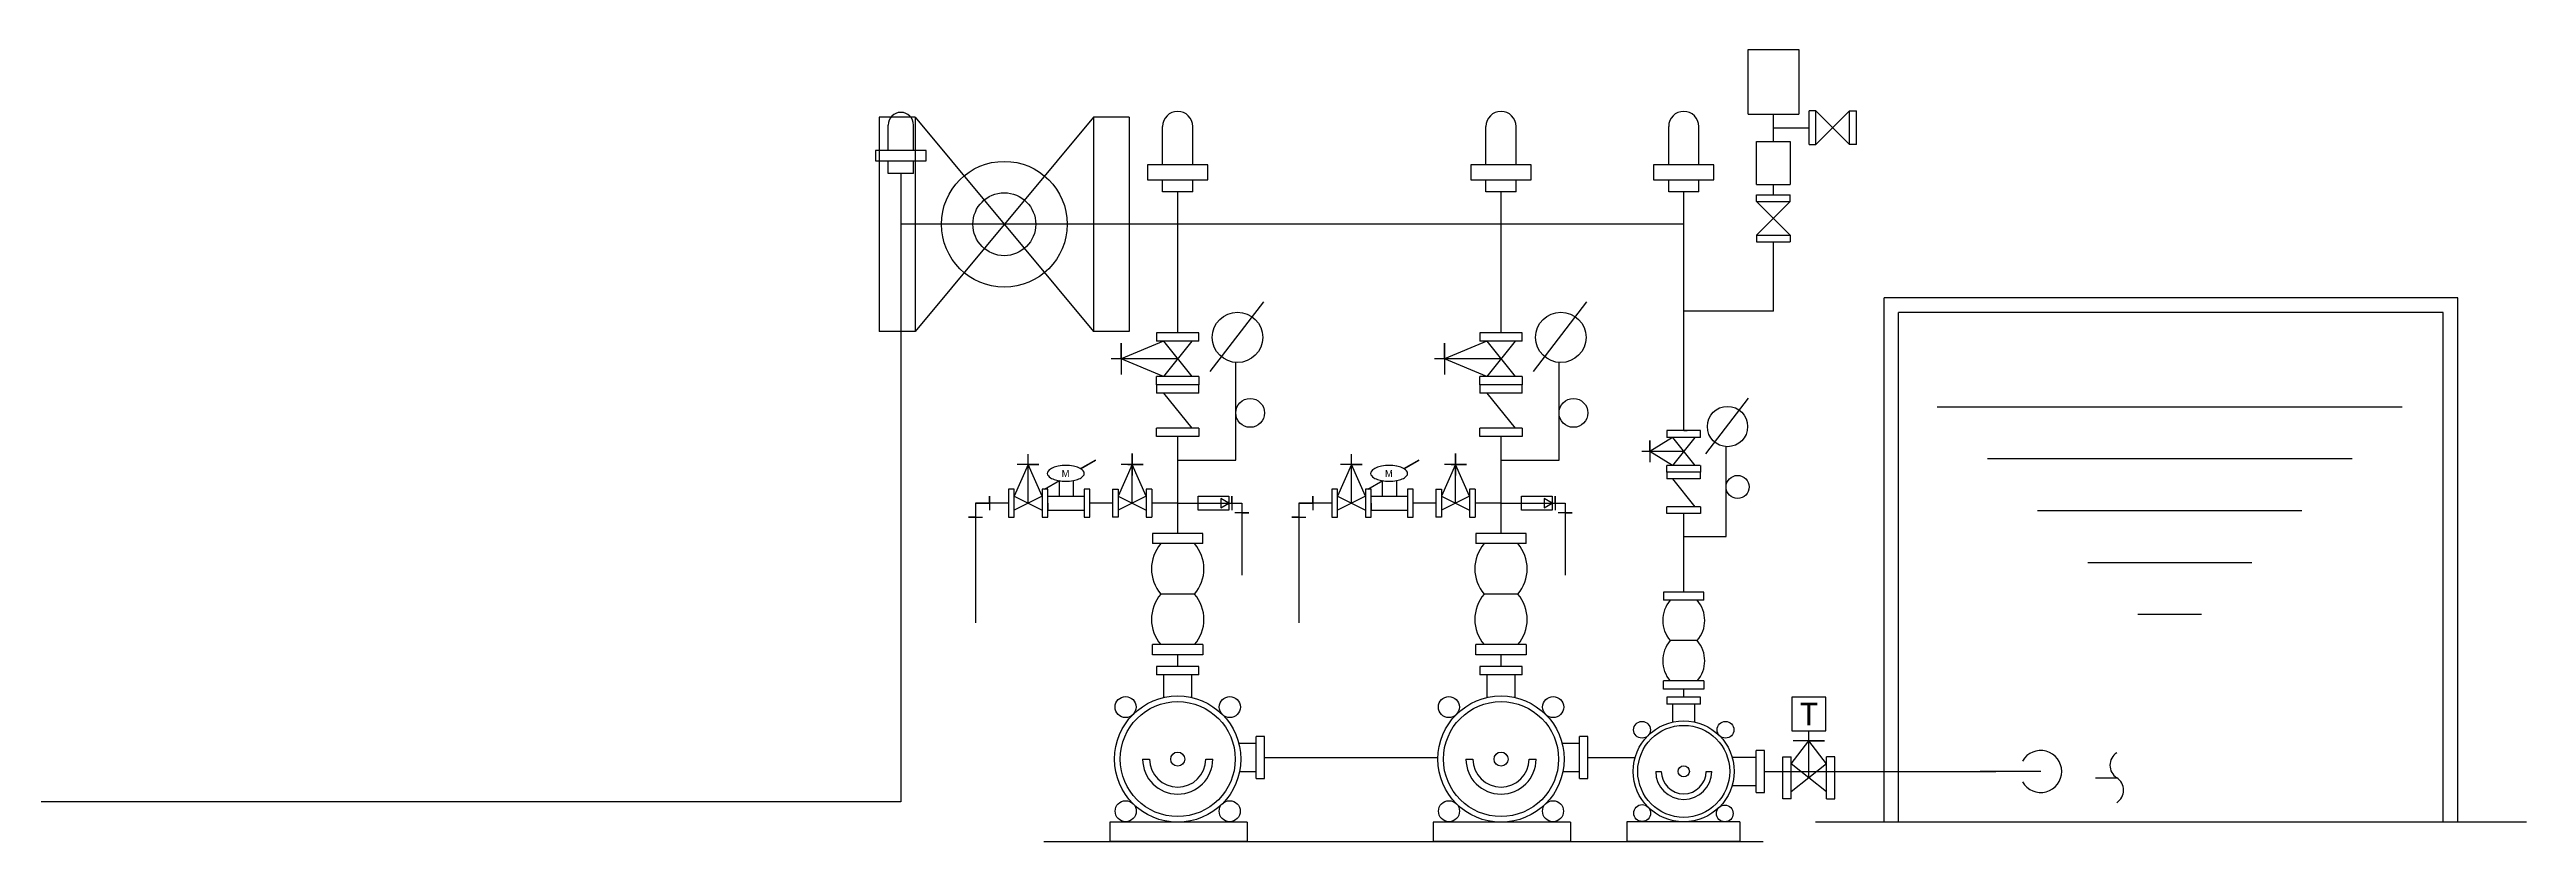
# Model space of a CAD drawing. Header units: millimetres. Extents: x -670037 to -640203, y 79764 to 182893.
# Drawn here: x -647661 to -640203, y 178172 to 180557 of the extents above; entities that cross this region are included whole.
import ezdxf
from ezdxf.enums import TextEntityAlignment as Align

# ---------------------------------------------------------------- set-up
doc = ezdxf.new("R2010")
doc.units = ezdxf.units.MM
doc.header["$LTSCALE"] = 200
for name, color, linetype in [('FF', 255, 'Continuous'), ('HSP', 5, 'Continuous'), ('L6', 6, 'Continuous'), ('LSP', 6, 'Continuous'), ('수정', 7, 'Continuous')]:
    doc.layers.add(name, color=color, linetype=linetype)
doc.styles.add('돋움', font='Dotum.ttf')

msp = doc.modelspace()

# ---------------------------------------------------------------- linework, layer by layer
at = {"color": 0, "linetype": 'ByBlock'}
for radius in [189.4, 94.7]:
    msp.add_circle((-644786.3, 180030.7), radius, dxfattribs=at)
at = {"layer": 'FF', "color": 4, "linetype": 'Continuous'}
for p, q in [((-642546.3, 180362.5), (-642546.3, 180556.9)), ((-642546.3, 180556.9), (-642394.2, 180556.9)), ((-642394.2, 180556.9), (-642394.2, 180362.5)), ((-642546.3, 180362.5), (-642394.2, 180362.5)), ((-642342.3, 180372.1), (-642362.6, 180372.1)), ((-642362.6, 180270.7), (-642362.6, 180372.1)), ((-642240.9, 180270.7), (-642342.3, 180372.1)), ((-642240.9, 180372.1), (-642342.3, 180270.7)), ((-642342.3, 180270.7), (-642342.3, 180372.1)), ((-642240.9, 180372.1), (-642220.6, 180372.1)), ((-642240.9, 180270.7), (-642240.9, 180372.1)), ((-642220.6, 180270.7), (-642220.6, 180372.1)), ((-644309.5, 180210.1), (-644309.6, 180325.2)), ((-644218.9, 180210.1), (-644218.9, 180325.2)), ((-643335.9, 180210.1), (-643336, 180325.2)), ((-643245.3, 180210.1), (-643245.3, 180325.2)), ((-642785.7, 180210.1), (-642785.7, 180325.2)), ((-642695, 180210.1), (-642695, 180325.2)), ((-642520.9, 180150.7), (-642520.9, 180280.3)), ((-642520.9, 180280.3), (-642419.6, 180280.3)), ((-642419.6, 180280.3), (-642419.6, 180150.7)), ((-644173.6, 180210.1), (-644354.9, 180210.1)), ((-644354.9, 180210.1), (-644354.9, 180164.7)), ((-644173.6, 180164.8), (-644173.6, 180210.1)), ((-643200, 180210.1), (-643381.3, 180210.1)), ((-643381.3, 180210.1), (-643381.3, 180164.7)), ((-643200, 180164.8), (-643200, 180210.1)), ((-642649.7, 180210.1), (-642831, 180210.1)), ((-642831, 180210.1), (-642831, 180164.7)), ((-642649.7, 180164.8), (-642649.7, 180210.1)), ((-642362.6, 180270.7), (-642342.3, 180270.7)), ((-642220.6, 180270.7), (-642240.9, 180270.7)), ((-644354.9, 180164.7), (-644173.6, 180164.8)), ((-644309.5, 180128.1), (-644309.5, 180164.8)), ((-644218.9, 180128.1), (-644309.5, 180128.1)), ((-644218.9, 180128.1), (-644218.9, 180164.8)), ((-643381.3, 180164.7), (-643200, 180164.8)), ((-643335.9, 180128.1), (-643335.9, 180164.8)), ((-643245.3, 180128.1), (-643335.9, 180128.1)), ((-643245.3, 180128.1), (-643245.3, 180164.8)), ((-642831, 180164.7), (-642649.7, 180164.8)), ((-642785.7, 180128.1), (-642785.7, 180164.8)), ((-642695, 180128.1), (-642785.7, 180128.1)), ((-642695, 180128.1), (-642695, 180164.8)), ((-642520.9, 180150.7), (-642419.6, 180150.7)), ((-642520.9, 180119.5), (-642419.6, 180119.5)), ((-642520.9, 180099.2), (-642520.9, 180119.5)), ((-642520.9, 179997.9), (-642419.6, 180099.2)), ((-642419.6, 179997.9), (-642520.9, 180099.2)), ((-642520.9, 180099.2), (-642419.6, 180099.2)), ((-642419.6, 180099.2), (-642419.6, 180119.5)), ((-642520.9, 179997.9), (-642419.6, 179997.9)), ((-642520.9, 179997.9), (-642520.9, 179977.6)), ((-642520.9, 179977.6), (-642419.6, 179977.6)), ((-642419.6, 179997.9), (-642419.6, 179977.6))]:
    msp.add_line(p, q, dxfattribs=at)
at = {"layer": 'FF', "color": 3, "linetype": 'Continuous'}
for p, q in [((-645136, 180253), (-645136, 180329.4)), ((-645059.6, 180253), (-645059.6, 180329.4)), ((-645021.4, 180253), (-645174.3, 180253)), ((-645174.3, 180253), (-645174.2, 180221.6)), ((-645174.2, 180221.6), (-645021.4, 180221.7)), ((-645136, 180183.3), (-645136, 180221.6)), ((-645059.6, 180183.3), (-645059.6, 180221.7)), ((-645021.4, 180221.7), (-645021.4, 180253)), ((-645059.6, 180183.3), (-645136, 180183.3))]:
    msp.add_line(p, q, dxfattribs=at)
at = {"layer": 'FF', "color": 4}
for p, q in [((-644006.3, 179796.8), (-644167.5, 179587.4)), ((-643032.7, 179796.8), (-643193.9, 179587.4)), ((-644200.9, 179703.6), (-644327.6, 179703.6)), ((-644200.9, 179703.6), (-644327.6, 179703.6)), ((-644327.6, 179703.6), (-644327.6, 179678.2)), ((-644200.9, 179678.2), (-644200.9, 179703.6)), ((-643227.3, 179703.6), (-643354, 179703.6)), ((-643227.3, 179703.6), (-643354, 179703.6)), ((-643354, 179703.6), (-643354, 179678.2)), ((-643227.3, 179678.2), (-643227.3, 179703.6)), ((-644264.2, 179625.4), (-644464.5, 179625.4)), ((-644306.5, 179678.2), (-644434.5, 179625.4)), ((-644434.5, 179672.4), (-644434.5, 179578.5)), ((-644434.5, 179625.4), (-644434.5, 179672.4)), ((-644434.5, 179625.4), (-644434.5, 179633.9)), ((-644434.5, 179633.9), (-644434.5, 179617)), ((-644434.5, 179625.4), (-644434.5, 179633.9)), ((-644434.5, 179633.9), (-644434.5, 179617)), ((-644306.5, 179572.6), (-644434.5, 179625.4)), ((-644200.9, 179678.2), (-644327.6, 179678.2)), ((-644222, 179678.2), (-644306.5, 179572.6)), ((-644306.5, 179678.2), (-644222, 179572.6)), ((-644089.5, 179319.9), (-644089.5, 179614.3)), ((-643290.6, 179625.4), (-643490.9, 179625.4)), ((-643332.9, 179678.2), (-643460.9, 179625.4)), ((-643460.9, 179672.4), (-643460.9, 179578.5)), ((-643460.9, 179625.4), (-643460.9, 179672.4)), ((-643460.9, 179625.4), (-643460.9, 179633.9)), ((-643460.9, 179633.9), (-643460.9, 179617)), ((-643460.9, 179625.4), (-643460.9, 179633.9)), ((-643460.9, 179633.9), (-643460.9, 179617)), ((-643332.9, 179572.6), (-643460.9, 179625.4)), ((-643227.3, 179678.2), (-643354, 179678.2)), ((-643248.4, 179678.2), (-643332.9, 179572.6)), ((-643332.9, 179678.2), (-643248.4, 179572.6)), ((-643115.9, 179319.9), (-643115.9, 179614.3)), ((-644200.9, 179572.6), (-644327.6, 179572.6)), ((-644327.6, 179547.3), (-644327.6, 179572.6)), ((-644200.9, 179547.3), (-644327.6, 179547.3)), ((-644200.9, 179547.3), (-644327.6, 179547.3)), ((-644200.9, 179547.3), (-644327.6, 179547.3)), ((-644327.6, 179547.3), (-644327.6, 179521.9)), ((-644200.9, 179572.6), (-644200.9, 179547.3)), ((-644200.9, 179521.9), (-644200.9, 179547.3)), ((-643227.3, 179572.6), (-643354, 179572.6)), ((-643354, 179547.3), (-643354, 179572.6)), ((-643227.3, 179547.3), (-643354, 179547.3)), ((-643227.3, 179547.3), (-643354, 179547.3)), ((-643227.3, 179547.3), (-643354, 179547.3)), ((-643354, 179547.3), (-643354, 179521.9)), ((-643227.3, 179572.6), (-643227.3, 179547.3)), ((-643227.3, 179521.9), (-643227.3, 179547.3)), ((-644200.9, 179521.9), (-644327.6, 179521.9)), ((-644306.5, 179521.9), (-644222, 179416.3)), ((-643227.3, 179521.9), (-643354, 179521.9)), ((-643332.9, 179521.9), (-643248.4, 179416.3)), ((-642546.3, 179506.8), (-642675.3, 179339.3)), ((-640576.9, 179479.9), (-641976.8, 179479.9)), ((-644200.9, 179416.3), (-644327.6, 179416.3)), ((-644327.6, 179391), (-644327.6, 179416.3)), ((-644200.9, 179391), (-644327.6, 179391)), ((-644200.9, 179416.3), (-644200.9, 179391)), ((-643227.3, 179416.3), (-643354, 179416.3)), ((-643354, 179391), (-643354, 179416.3)), ((-643227.3, 179391), (-643354, 179391)), ((-643227.3, 179416.3), (-643227.3, 179391)), ((-642774.1, 179388.9), (-642842.8, 179346.7)), ((-642791, 179409.2), (-642791, 179388.9)), ((-642689.7, 179409.2), (-642791, 179409.2)), ((-642689.7, 179409.2), (-642791, 179409.2)), ((-642689.7, 179388.9), (-642791, 179388.9)), ((-642706.6, 179388.9), (-642774.1, 179304.4)), ((-642774.1, 179388.9), (-642706.6, 179304.4)), ((-642740.4, 179409.2), (-642730.2, 179409.2)), ((-642689.7, 179388.9), (-642689.7, 179409.2)), ((-644714.8, 179307.1), (-644756.8, 179211.9)), ((-644682, 179307.1), (-644747.7, 179307.1)), ((-644702.2, 179307.1), (-644727.5, 179307.1)), ((-644714.8, 179190.8), (-644714.8, 179338.7)), ((-644714.8, 179307.1), (-644702.2, 179307.1)), ((-644714.8, 179307.1), (-644682, 179307.1)), ((-644672.3, 179211.9), (-644714.8, 179307.1)), ((-644511.9, 179319.9), (-644557.8, 179293.6)), ((-644557.3, 179293.7), (-644511.9, 179319.9)), ((-644401.3, 179307.1), (-644443.6, 179211.9)), ((-644368.4, 179307.1), (-644434.1, 179307.1)), ((-644401.3, 179307.1), (-644413.9, 179307.1)), ((-644413.9, 179307.1), (-644388.6, 179307.1)), ((-644388.6, 179307.1), (-644413.9, 179307.1)), ((-644401.3, 179340), (-644401.3, 179274.2)), ((-644401.3, 179307.1), (-644401.3, 179340)), ((-644401.3, 179340), (-644401.3, 179274.2)), ((-644401.3, 179307.1), (-644401.3, 179340)), ((-644401.3, 179190.4), (-644401.3, 179338.3)), ((-644401.3, 179313.9), (-644401.3, 179300.3)), ((-644401.3, 179307.1), (-644401.3, 179313.9)), ((-644401.3, 179313.9), (-644401.3, 179300.3)), ((-644401.3, 179307.1), (-644401.3, 179313.9)), ((-644359.1, 179211.9), (-644401.3, 179307.1)), ((-644401.3, 179307.1), (-644368.4, 179307.1)), ((-644401.3, 179307.1), (-644388.6, 179307.1)), ((-644264.2, 179319.9), (-644089.5, 179319.9)), ((-643741.2, 179307.1), (-643783.2, 179211.9)), ((-643708.4, 179307.1), (-643774.1, 179307.1)), ((-643728.6, 179307.1), (-643753.9, 179307.1)), ((-643741.2, 179190.8), (-643741.2, 179338.7)), ((-643741.2, 179307.1), (-643728.6, 179307.1)), ((-643741.2, 179307.1), (-643708.4, 179307.1)), ((-643698.7, 179211.9), (-643741.2, 179307.1)), ((-643538.3, 179319.9), (-643584.2, 179293.6)), ((-643583.7, 179293.7), (-643538.3, 179319.9)), ((-643427.7, 179307.1), (-643470, 179211.9)), ((-643394.8, 179307.1), (-643460.5, 179307.1)), ((-643427.7, 179307.1), (-643440.3, 179307.1)), ((-643440.3, 179307.1), (-643415, 179307.1)), ((-643415, 179307.1), (-643440.3, 179307.1)), ((-643427.7, 179340), (-643427.7, 179274.2)), ((-643427.7, 179307.1), (-643427.7, 179340)), ((-643427.7, 179340), (-643427.7, 179274.2)), ((-643427.7, 179307.1), (-643427.7, 179340)), ((-643427.7, 179190.4), (-643427.7, 179338.3)), ((-643427.7, 179313.9), (-643427.7, 179300.3)), ((-643427.7, 179307.1), (-643427.7, 179313.9)), ((-643427.7, 179313.9), (-643427.7, 179300.3)), ((-643427.7, 179307.1), (-643427.7, 179313.9)), ((-643385.5, 179211.9), (-643427.7, 179307.1)), ((-643427.7, 179307.1), (-643394.8, 179307.1)), ((-643427.7, 179307.1), (-643415, 179307.1)), ((-643290.6, 179319.9), (-643115.9, 179319.9)), ((-642740.4, 179346.7), (-642866.8, 179346.7)), ((-642842.8, 179346.7), (-642842.8, 179379.5)), ((-642842.8, 179379.5), (-642842.8, 179313.8)), ((-642842.8, 179346.7), (-642842.8, 179353.4)), ((-642842.8, 179353.4), (-642842.8, 179339.9)), ((-642774.1, 179304.4), (-642842.8, 179346.7)), ((-642613, 179089.9), (-642613, 179360.8)), ((-644773.7, 179232.7), (-644773.7, 179148.2)), ((-644756.8, 179232.7), (-644773.7, 179232.7)), ((-644756.8, 179190.4), (-644756.8, 179232.7)), ((-644672.3, 179232.7), (-644672.3, 179148.2)), ((-644655.4, 179232.7), (-644672.3, 179232.7)), ((-644620.1, 179257.9), (-644665.3, 179231.9)), ((-644655.4, 179190.4), (-644655.4, 179232.7)), ((-644621.6, 179256.6), (-644617.4, 179259)), ((-644621.6, 179256.6), (-644621.6, 179211.9)), ((-644579.4, 179256.6), (-644579.4, 179211.1)), ((-644545.6, 179232.7), (-644545.6, 179148.2)), ((-644528.7, 179232.7), (-644545.6, 179232.7)), ((-644528.7, 179190.4), (-644528.7, 179232.7)), ((-644460.5, 179232.7), (-644443.6, 179232.7)), ((-644460.5, 179232.7), (-644460.5, 179148.2)), ((-644443.6, 179232.7), (-644443.6, 179148.2)), ((-644401.3, 179190.8), (-644401.3, 179238.8)), ((-644359.1, 179232.7), (-644359.1, 179148.2)), ((-644342.2, 179232.7), (-644359.1, 179232.7)), ((-644342.2, 179232.7), (-644342.2, 179148.2)), ((-643800.1, 179232.7), (-643800.1, 179148.2)), ((-643783.2, 179232.7), (-643800.1, 179232.7)), ((-643783.2, 179190.4), (-643783.2, 179232.7)), ((-643698.7, 179232.7), (-643698.7, 179148.2)), ((-643681.8, 179232.7), (-643698.7, 179232.7)), ((-643646.5, 179257.9), (-643691.7, 179231.9)), ((-643681.8, 179190.4), (-643681.8, 179232.7)), ((-643648, 179256.6), (-643643.8, 179259)), ((-643648, 179256.6), (-643648, 179211.9)), ((-643605.8, 179256.6), (-643605.8, 179211.1)), ((-643572, 179232.7), (-643572, 179148.2)), ((-643555.1, 179232.7), (-643572, 179232.7)), ((-643555.1, 179190.4), (-643555.1, 179232.7)), ((-643486.9, 179232.7), (-643470, 179232.7)), ((-643486.9, 179232.7), (-643486.9, 179148.2)), ((-643470, 179232.7), (-643470, 179148.2)), ((-643427.7, 179190.8), (-643427.7, 179238.8)), ((-643385.5, 179232.7), (-643385.5, 179148.2)), ((-643368.6, 179232.7), (-643385.5, 179232.7)), ((-643368.6, 179232.7), (-643368.6, 179148.2)), ((-642791, 179284.2), (-642791, 179304.4)), ((-642690.7, 179304.4), (-642791, 179304.4)), ((-642791, 179284.2), (-642791, 179263.9)), ((-642690.7, 179263.9), (-642791, 179263.9)), ((-642689.7, 179284.2), (-642790, 179284.2)), ((-642689.7, 179284.2), (-642790, 179284.2)), ((-642774.1, 179263.9), (-642706.6, 179179.4)), ((-642689.7, 179304.4), (-642689.7, 179284.2)), ((-642689.7, 179263.9), (-642689.7, 179284.2)), ((-644774.7, 179190.8), (-644872.8, 179190.8)), ((-644872.8, 179190.8), (-644872.8, 178829.8)), ((-644872.8, 179190.8), (-644872.8, 179148.6)), ((-644872.8, 179190.8), (-644843.2, 179190.8)), ((-644872.8, 179190.8), (-644830.6, 179190.8)), ((-644830.6, 179211.9), (-644830.6, 179169.7)), ((-644830.6, 179190.8), (-644830.6, 179211.9)), ((-644756.8, 179211.9), (-644672.3, 179169.7)), ((-644672.3, 179211.9), (-644756.8, 179169.7)), ((-644756.8, 179148.2), (-644756.8, 179190.8)), ((-644671.9, 179190.8), (-644672.3, 179190.8)), ((-644655.4, 179190.8), (-644655.4, 179211.9)), ((-644655.4, 179211.9), (-644545.6, 179211.9)), ((-644655.4, 179190.8), (-644655.4, 179211.9)), ((-644655.4, 179190.8), (-644655.4, 179169.7)), ((-644655.4, 179148.2), (-644655.4, 179190.8)), ((-644655.4, 179169.7), (-644545.6, 179169.7)), ((-644495.4, 179190.8), (-644529.3, 179190.8)), ((-644528.7, 179148.2), (-644528.7, 179190.8)), ((-644460.6, 179190.8), (-644495.4, 179190.8)), ((-644443.6, 179211.9), (-644359.1, 179169.7)), ((-644359.1, 179211.9), (-644443.6, 179169.7)), ((-644264.2, 179190.8), (-644342.2, 179190.8)), ((-644264.2, 179190.8), (-644071.3, 179190.8)), ((-644202.8, 179211.9), (-644109.9, 179211.9)), ((-644202.8, 179169.7), (-644202.8, 179211.9)), ((-644109.9, 179169.7), (-644202.8, 179169.7)), ((-644109.9, 179190.8), (-644134, 179204.6)), ((-644134, 179204.6), (-644133.9, 179176.8)), ((-644133.9, 179176.8), (-644109.9, 179190.8)), ((-644109.9, 179211.9), (-644109.9, 179169.7)), ((-644100.8, 179211.9), (-644100.8, 179169.7)), ((-644100.8, 179190.8), (-644100.8, 179211.9)), ((-644050.1, 179161.3), (-644092.4, 179161.3)), ((-644071.3, 179190.8), (-644071.3, 178973.6)), ((-644071.3, 179190.8), (-644071.3, 179161.3)), ((-644071.3, 179161.3), (-644050.1, 179161.3)), ((-643801.1, 179190.8), (-643899.2, 179190.8)), ((-643899.2, 179190.8), (-643899.2, 178829.8)), ((-643899.2, 179190.8), (-643899.2, 179148.6)), ((-643899.2, 179190.8), (-643869.6, 179190.8)), ((-643899.2, 179190.8), (-643857, 179190.8)), ((-643857, 179211.9), (-643857, 179169.7)), ((-643857, 179190.8), (-643857, 179211.9)), ((-643783.2, 179211.9), (-643698.7, 179169.7)), ((-643698.7, 179211.9), (-643783.2, 179169.7)), ((-643783.2, 179148.2), (-643783.2, 179190.8)), ((-643698.3, 179190.8), (-643698.7, 179190.8)), ((-643681.8, 179190.8), (-643681.8, 179211.9)), ((-643681.8, 179211.9), (-643572, 179211.9)), ((-643681.8, 179190.8), (-643681.8, 179211.9)), ((-643681.8, 179190.8), (-643681.8, 179169.7)), ((-643681.8, 179148.2), (-643681.8, 179190.8)), ((-643681.8, 179169.7), (-643572, 179169.7)), ((-643521.8, 179190.8), (-643555.7, 179190.8)), ((-643555.1, 179148.2), (-643555.1, 179190.8)), ((-643487, 179190.8), (-643521.8, 179190.8)), ((-643470, 179211.9), (-643385.5, 179169.7)), ((-643385.5, 179211.9), (-643470, 179169.7)), ((-643290.6, 179190.8), (-643368.6, 179190.8)), ((-643290.6, 179190.8), (-643097.7, 179190.8)), ((-643229.2, 179211.9), (-643136.3, 179211.9)), ((-643229.2, 179169.7), (-643229.2, 179211.9)), ((-643136.3, 179169.7), (-643229.2, 179169.7)), ((-643136.3, 179190.8), (-643160.4, 179204.6)), ((-643160.4, 179204.6), (-643160.3, 179176.8)), ((-643160.3, 179176.8), (-643136.3, 179190.8)), ((-643136.3, 179211.9), (-643136.3, 179169.7)), ((-643127.2, 179211.9), (-643127.2, 179169.7)), ((-643127.2, 179190.8), (-643127.2, 179211.9)), ((-643076.5, 179161.3), (-643118.8, 179161.3)), ((-643097.7, 179190.8), (-643097.7, 178973.6)), ((-643097.7, 179190.8), (-643097.7, 179161.3)), ((-643097.7, 179161.3), (-643076.5, 179161.3)), ((-642791, 179159.1), (-642791, 179179.4)), ((-642689.7, 179179.4), (-642791, 179179.4)), ((-642689.7, 179159.1), (-642791, 179159.1)), ((-642689.7, 179179.4), (-642689.7, 179159.1)), ((-644872.8, 179148.6), (-644893.9, 179148.6)), ((-644893.9, 179148.6), (-644851.7, 179148.6)), ((-644773.7, 179148.2), (-644756.8, 179148.2)), ((-644672.3, 179148.2), (-644655.4, 179148.2)), ((-644545.6, 179148.2), (-644528.7, 179148.2)), ((-644443.6, 179148.2), (-644460.5, 179148.2)), ((-644359.1, 179148.2), (-644342.2, 179148.2)), ((-644188.2, 179099.1), (-644340.2, 179099.1)), ((-644340.2, 179099.1), (-644340.2, 179068.7)), ((-644188.2, 179068.7), (-644188.2, 179099.1)), ((-643899.2, 179148.6), (-643920.3, 179148.6)), ((-643920.3, 179148.6), (-643878.1, 179148.6)), ((-643800.1, 179148.2), (-643783.2, 179148.2)), ((-643698.7, 179148.2), (-643681.8, 179148.2)), ((-643572, 179148.2), (-643555.1, 179148.2)), ((-643470, 179148.2), (-643486.9, 179148.2)), ((-643385.5, 179148.2), (-643368.6, 179148.2)), ((-643214.6, 179099.1), (-643366.6, 179099.1)), ((-643366.6, 179099.1), (-643366.6, 179068.7)), ((-643214.6, 179068.7), (-643214.6, 179099.1)), ((-642740.4, 179089.9), (-642613, 179089.9)), ((-644188.2, 179068.7), (-644340.2, 179068.7)), ((-643214.6, 179068.7), (-643366.6, 179068.7)), ((-644213.5, 178916.7), (-644314.9, 178916.7)), ((-643239.9, 178916.7), (-643341.3, 178916.7)), ((-642679.5, 178922.7), (-642801.2, 178922.7)), ((-642801.2, 178922.7), (-642801.2, 178898.4)), ((-642679.5, 178898.4), (-642801.2, 178898.4)), ((-642679.5, 178898.4), (-642679.5, 178922.7)), ((-644188.2, 178764.6), (-644340.2, 178764.6)), ((-644340.2, 178734.2), (-644340.2, 178764.6)), ((-644188.2, 178734.2), (-644340.2, 178734.2)), ((-644188.2, 178764.6), (-644188.2, 178734.2)), ((-643214.6, 178764.6), (-643366.6, 178764.6)), ((-643366.6, 178734.2), (-643366.6, 178764.6)), ((-643214.6, 178734.2), (-643366.6, 178734.2)), ((-643214.6, 178764.6), (-643214.6, 178734.2)), ((-642699.8, 178776.8), (-642780.9, 178776.8)), ((-644200.9, 178698.6), (-644327.6, 178698.6)), ((-644327.6, 178698.6), (-644327.6, 178673.3)), ((-644200.9, 178673.3), (-644327.6, 178673.3)), ((-644306.5, 178673.3), (-644306.5, 178605.2)), ((-644222, 178605.2), (-644222, 178672.6)), ((-644200.9, 178673.3), (-644200.9, 178698.6)), ((-643227.3, 178698.6), (-643354, 178698.6)), ((-643354, 178698.6), (-643354, 178673.3)), ((-643227.3, 178673.3), (-643354, 178673.3)), ((-643332.9, 178673.3), (-643332.9, 178605.2)), ((-643248.4, 178605.2), (-643248.4, 178672.6)), ((-643227.3, 178673.3), (-643227.3, 178698.6)), ((-642679.5, 178655.1), (-642801.2, 178655.1)), ((-642801.2, 178630.8), (-642801.2, 178655.1)), ((-642679.5, 178655.1), (-642679.5, 178630.8)), ((-642679.5, 178630.8), (-642801.2, 178630.8)), ((-642791, 178605.9), (-642791, 178585.6)), ((-642689.7, 178605.9), (-642791, 178605.9)), ((-642689.7, 178585.6), (-642791, 178585.6)), ((-642774.1, 178585.6), (-642774.1, 178531.2)), ((-642706.6, 178531.2), (-642706.6, 178585.1)), ((-642689.7, 178585.6), (-642689.7, 178605.9)), ((-642312.6, 178606.7), (-642414.5, 178606.7)), ((-642414.5, 178606.7), (-642414.5, 178504.8)), ((-642312.6, 178504.8), (-642312.6, 178606.7)), ((-644027.7, 178361.4), (-644027.7, 178488.2)), ((-644002.4, 178488.2), (-644027.7, 178488.2)), ((-644002.4, 178361.4), (-644002.4, 178488.2)), ((-643054.1, 178361.4), (-643054.1, 178488.2)), ((-643028.8, 178488.2), (-643054.1, 178488.2)), ((-643028.8, 178361.4), (-643028.8, 178488.2)), ((-642414.5, 178504.8), (-642312.6, 178504.8)), ((-642363.6, 178363.7), (-642363.6, 178504.8)), ((-644027.7, 178467), (-644080.1, 178467)), ((-643054.1, 178467), (-643106.5, 178467)), ((-642522.2, 178424.6), (-642595.3, 178424.6)), ((-642497, 178445.6), (-642522.2, 178445.6)), ((-642522.2, 178319.4), (-642522.2, 178445.6)), ((-642497, 178319.4), (-642497, 178445.6)), ((-642441.7, 178300.4), (-642441.7, 178427.1)), ((-642441.7, 178427.1), (-642416.4, 178427.1)), ((-642416.4, 178406), (-642363.6, 178474.8)), ((-642416.4, 178300.4), (-642416.4, 178427.1)), ((-642316.6, 178474.8), (-642410.5, 178474.8)), ((-642355.1, 178474.8), (-642372, 178474.8)), ((-642355.1, 178474.8), (-642372, 178474.8)), ((-642310.8, 178406), (-642363.6, 178474.8)), ((-642363.6, 178474.8), (-642355.1, 178474.8)), ((-642363.6, 178474.8), (-642316.6, 178474.8)), ((-642363.6, 178474.8), (-642355.1, 178474.8)), ((-642285.4, 178427.1), (-642310.8, 178427.1)), ((-642310.8, 178300.4), (-642310.8, 178427.1)), ((-642285.4, 178300.4), (-642285.4, 178427.1)), ((-642285.4, 178300.4), (-642285.4, 178427.1)), ((-644077.8, 178382.6), (-644027.7, 178382.6)), ((-644027.7, 178361.4), (-644002.4, 178361.4)), ((-643104.2, 178382.6), (-643054.1, 178382.6)), ((-643054.1, 178361.4), (-643028.8, 178361.4)), ((-642595.4, 178340.5), (-642522.9, 178340.5)), ((-642310.8, 178406), (-642416.4, 178321.5)), ((-642310.8, 178321.5), (-642416.4, 178406)), ((-642522.2, 178319.4), (-642497, 178319.4)), ((-642416.4, 178300.4), (-642441.7, 178300.4)), ((-642310.8, 178300.4), (-642285.4, 178300.4)), ((-644468.8, 178229.8), (-644468.8, 178171.8)), ((-644055.2, 178229.8), (-644468.8, 178229.8)), ((-644055.2, 178229.8), (-644055.2, 178171.8)), ((-643495.2, 178229.8), (-643495.2, 178171.8)), ((-643081.6, 178229.8), (-643495.2, 178229.8)), ((-643081.6, 178229.8), (-643081.6, 178171.8)), ((-642571, 178230.8), (-642911.6, 178230.8)), ((-642911.6, 178230.8), (-642911.6, 178171.8)), ((-642571, 178230.8), (-642571, 178171.8)), ((-644667.1, 178171.8), (-642501.6, 178171.8)), ((-644055.2, 178171.8), (-644468.8, 178171.8)), ((-643081.6, 178171.8), (-643495.2, 178171.8)), ((-642571, 178171.8), (-642911.6, 178171.8))]:
    msp.add_line(p, q, dxfattribs=at)
at = {"layer": 'FF', "color": 3}
for p, q in [((-640409.6, 179809.2), (-642137.2, 179809.2)), ((-642137.2, 178230.3), (-642137.2, 179809.2)), ((-640409.6, 178230.3), (-640409.6, 179809.2)), ((-640202.7, 178230.3), (-642344.1, 178230.3))]:
    msp.add_line(p, q, dxfattribs=at)
at = {"layer": 'FF', "color": 1}
for p, q in [((-640453.4, 179765.4), (-642093.3, 179765.4)), ((-642093.3, 178230.3), (-642093.3, 179765.4)), ((-640453.4, 178230.3), (-640453.4, 179765.4)), ((-640728, 179323.7), (-641825.8, 179323.7)), ((-640879, 179167.5), (-641674.7, 179167.5)), ((-641030, 179011.3), (-641523.7, 179011.3)), ((-641181, 178855.1), (-641372.7, 178855.1)), ((-644369.8, 178419.5), (-644348.7, 178419.5)), ((-644179.7, 178419.5), (-644158.6, 178419.5)), ((-643396.2, 178419.5), (-643375.1, 178419.5)), ((-643206.1, 178419.5), (-643185, 178419.5)), ((-642824.8, 178382.6), (-642807.9, 178382.6)), ((-642672.8, 178382.6), (-642655.9, 178382.6))]:
    msp.add_line(p, q, dxfattribs=at)
at = {"layer": 'FF', "color": 2}
for p, q in [((-644264.2, 178698.6), (-644264.2, 178734.2)), ((-643290.6, 178698.6), (-643290.6, 178734.2)), ((-642740.4, 178605.9), (-642740.4, 178630.8)), ((-644002.4, 178424.8), (-643480.6, 178424.8)), ((-643028.8, 178424.8), (-642886.5, 178424.8)), ((-642497, 178382.5), (-641800.8, 178382.5)), ((-641665.3, 178382.5), (-641847.5, 178382.5))]:
    msp.add_line(p, q, dxfattribs=at)
at = {"layer": 'FF', "color": 4}
for centre, radius in [((-644084.1, 179690), 75.9), ((-643110.5, 179690), 75.9), ((-644046.1, 179462.5), 43.4), ((-643072.5, 179462.5), 43.4), ((-642608.6, 179421.4), 60.7), ((-642578.2, 179239.4), 34.8), ((-644264.2, 178419.9), 190.1), ((-644421.2, 178576.5), 31.7), ((-644264.2, 178419.9), 173.2), ((-644107.2, 178576.5), 31.7), ((-643290.6, 178419.9), 190.1), ((-643447.6, 178576.5), 31.7), ((-643290.6, 178419.9), 173.2), ((-643133.6, 178576.5), 31.7), ((-642740.4, 178382.9), 152.1), ((-642866, 178508.2), 25.3), ((-642740.4, 178382.9), 138.5), ((-642614.8, 178508.2), 25.3), ((-644420.8, 178262.9), 31.7), ((-644107.6, 178262.9), 31.7), ((-643447.2, 178262.9), 31.7), ((-643134, 178262.9), 31.7), ((-642865.6, 178257.3), 25.3), ((-642616.9, 178256.2), 25.3)]:
    msp.add_circle(centre, radius, dxfattribs=at)
at = {"layer": 'FF', "color": 1}
for centre, radius in [((-644264.2, 178419.9), 21.1), ((-643290.6, 178419.9), 21.1), ((-642740.4, 178382.9), 16.9)]:
    msp.add_circle(centre, radius, dxfattribs=at)
at = {"layer": 'FF', "color": 3, "linetype": 'Continuous'}
msp.add_arc((-645097.8, 180329.4), 38.2, 0.00242, 180.00242, dxfattribs=at)
at = {"layer": 'FF', "color": 4, "linetype": 'Continuous'}
for centre in [(-644264.2, 180325.2), (-643290.6, 180325.2), (-642740.4, 180325.2)]:
    msp.add_arc(centre, 45.3, 0.00242, 180.00242, dxfattribs=at)
at = {"layer": 'FF', "color": 4}
for centre, radius, start, end in [((-644645.6, 179280.3), 11.2, 135.87492, 180), ((-644645.6, 179280.3), 11.2, 180, 224.12508), ((-644624.6, 179259.9), 40.5, 113.12544, 135.87492), ((-644624.6, 179300.8), 40.5, 224.12508, 246.87456), ((-644610.4, 179226.8), 76.5, 100.03153, 113.12544), ((-644610.4, 179333.9), 76.5, 246.87456, 259.96847), ((-644601.1, 179174.1), 130.1, 90, 100.03153), ((-644601.1, 179386.6), 130.1, 259.96847, 270), ((-644601.1, 179174.1), 130.1, 79.96847, 90), ((-644601.1, 179386.6), 130.1, 270, 280.03153), ((-644591.7, 179226.8), 76.5, 66.87456, 79.96847), ((-644591.7, 179333.9), 76.5, 280.03153, 293.12544), ((-644577.6, 179259.9), 40.5, 44.12508, 66.87456), ((-644577.6, 179300.8), 40.5, 293.12544, 315.87492), ((-644556.6, 179280.3), 11.2, 0, 44.12508), ((-644556.6, 179280.3), 11.2, 315.87492, 360), ((-643672, 179280.3), 11.2, 135.87492, 180), ((-643672, 179280.3), 11.2, 180, 224.12508), ((-643651, 179259.9), 40.5, 113.12544, 135.87492), ((-643651, 179300.8), 40.5, 224.12508, 246.87456), ((-643636.8, 179226.8), 76.5, 100.03153, 113.12544), ((-643636.8, 179333.9), 76.5, 246.87456, 259.96847), ((-643627.5, 179174.1), 130.1, 90, 100.03153), ((-643627.5, 179386.6), 130.1, 259.96847, 270), ((-643627.5, 179174.1), 130.1, 79.96847, 90), ((-643627.5, 179386.6), 130.1, 270, 280.03153), ((-643618.1, 179226.8), 76.5, 66.87456, 79.96847), ((-643618.1, 179333.9), 76.5, 280.03153, 293.12544), ((-643604, 179259.9), 40.5, 44.12508, 66.87456), ((-643604, 179300.8), 40.5, 293.12544, 315.87492), ((-643583, 179280.3), 11.2, 0, 44.12508), ((-643583, 179280.3), 11.2, 315.87492, 360), ((-644227, 178992.7), 116.2, 139.1515, 220.8485), ((-644301.4, 178992.7), 116.2, 319.1515, 40.8485), ((-643253.4, 178992.7), 116.2, 139.1515, 220.8485), ((-643327.8, 178992.7), 116.2, 319.1515, 40.8485), ((-644227, 178840.6), 116.2, 139.1515, 220.8485), ((-644301.4, 178840.6), 116.2, 319.1515, 40.8485), ((-643253.4, 178840.6), 116.2, 139.1515, 220.8485), ((-643327.8, 178840.6), 116.2, 319.1515, 40.8485), ((-642710.6, 178837.6), 93, 139.1515, 220.8485), ((-642770.1, 178837.6), 93, 319.1515, 40.8485), ((-642710.6, 178715.9), 93, 139.1515, 220.8485), ((-642770.1, 178715.9), 93, 319.1515, 40.8485)]:
    msp.add_arc(centre, radius, start, end, dxfattribs=at)
at = {"layer": 'FF', "color": 1}
for centre, radius, start, end in [((-644264.2, 178419.9), 105.6, 180.20704, 359.79296), ((-644264.2, 178419.9), 84.5, 180.2588, 359.7412), ((-643290.6, 178419.9), 105.6, 180.20704, 359.79296), ((-643290.6, 178419.9), 84.5, 180.2588, 359.7412), ((-642740.4, 178382.9), 84.5, 180.20704, 359.79296), ((-642740.4, 178382.9), 67.6, 180.2588, 359.7412)]:
    msp.add_arc(centre, radius, start, end, dxfattribs=at)
at = {"layer": 'FF', "color": 3}
msp.add_arc((-641665.3, 178382.5), 63.2, 210, 150, dxfattribs=at)
at = {"layer": 'HSP', "linetype": 'Continuous'}
for p, q in [((-642470.2, 180280.3), (-642470.2, 180362.5)), ((-642470.2, 180321.4), (-642362.6, 180321.4)), ((-645097.8, 180183.3), (-645097.8, 178291.2)), ((-644264.2, 179703.6), (-644264.2, 180128.1)), ((-643290.6, 179703.6), (-643290.6, 180128.1)), ((-642740.4, 179409.2), (-642740.4, 180128.1)), ((-642470.2, 180119.5), (-642470.2, 180150.7)), ((-642740.4, 180030.7), (-645097.8, 180030.7)), ((-642470.2, 179768.6), (-642470.2, 179977.6)), ((-642470.2, 179768.6), (-642740.4, 179768.6)), ((-644264.2, 179099.1), (-644264.2, 179391)), ((-643290.6, 179099.1), (-643290.6, 179391)), ((-642740.4, 178922.7), (-642740.4, 179159.1)), ((-645097.8, 178291.2), (-660681.1, 178291.2))]:
    msp.add_line(p, q, dxfattribs=at)
at = {"layer": 'L6'}
for centre, start, end in [((-641412.2, 178401.2), 123.00757, 236.99243), ((-641461, 178326.1), 303.00757, 56.99243)]:
    msp.add_arc(centre, 44.8, start, end, dxfattribs=at)
at = {"layer": 'LSP', "linetype": 'Continuous'}
msp.add_line((-641500.1, 178363.6), (-641436.6, 178363.6), dxfattribs=at)
at = {"layer": '수정'}
for p, q in [((-645162.8, 180353.4), (-645162.8, 179708)), ((-645055.2, 180353.4), (-645162.8, 180353.4)), ((-645055.2, 180353.4), (-644517.4, 179708)), ((-644517.4, 180353.4), (-645055.2, 179708)), ((-645055.2, 180353.4), (-645055.2, 179708)), ((-644517.4, 180353.4), (-644517.4, 179708)), ((-644409.9, 180353.4), (-644517.4, 180353.4)), ((-644409.9, 180353.4), (-644409.9, 179708)), ((-645055.2, 179708), (-645162.8, 179708)), ((-644409.9, 179708), (-644517.4, 179708))]:
    msp.add_line(p, q, dxfattribs=at)

# ---------------------------------------------------------------- texts
at = {"layer": 'FF', "color": 4, "style": '돋움'}
for p in [(-644613.4, 179269.5), (-643639.8, 179269.5)]:
    msp.add_text('M', height=21.1, dxfattribs=at).set_placement(p)
msp.add_text('T', height=67.9, dxfattribs=at).set_placement((-642363.6, 178555.8), align=Align.MIDDLE)

doc.saveas('drawing.dxf')
